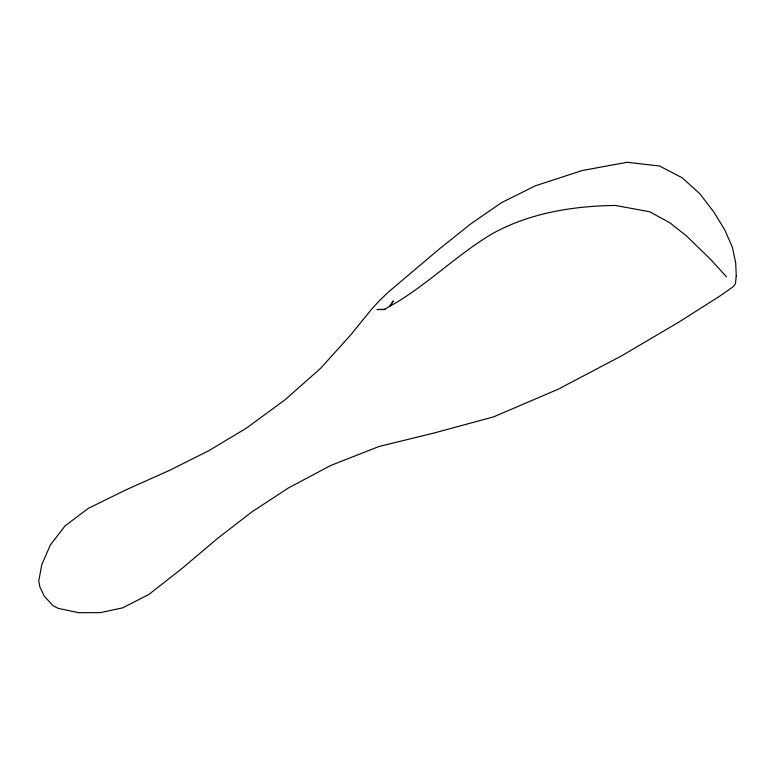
<?xml version="1.0" encoding="UTF-8"?>
<svg xmlns="http://www.w3.org/2000/svg" width="775" height="775" viewBox="0 0 775 775"><rect width="100%" height="100%" fill="white"/><g stroke="black" fill="none" stroke-linecap="round" stroke-linejoin="round"><path stroke-width="1.16" d="M390.019 306.048L393.342 300.942L390.125 305.796M385.107 309.545L377.086 309.525L384.129 309.361C423.634 288.968 454.809 255.721 493.152 233.236C530.497 212.844 573.229 206.024 615.35 205.443L649.634 211.759L669.803 222.754L686.292 235.745L710.646 259.431L726.456 276.752M736.25 275.871L735.446 283.776L733.334 286.566L720.217 295.837L679.481 321.732L621.85 355.725L558.048 389.273L493.462 416.911L433.477 433.157L378.946 446.516L330.683 465.484L288.445 487.95L252.011 511.829L217.717 538.296L181.931 568.54L148.877 594.425L122.77 607.823L100.43 612.618L78.672 612.715L58.212 608.365L52.913 605.633L44.252 596.111L39.971 587.198L38.75 581.027L41.802 564.655L50.394 544.951L64.945 526.002L88.137 508.478L126.238 489.732L169.667 470.299L208.814 450.701L246.247 428.236L284.551 400.2L320.472 368.454L350.794 334.858L371.767 308.993L379.527 300.535L388.73 291.768L439.154 249.114L470.851 223.82L501.483 202.662L535.351 185.816L582.18 170.539L627.091 162.285L659.593 166.024L682.145 177.766L699.951 193.866L713.756 211.914L724.809 229.972L732.394 247.322L735.717 263.161L736.25 275.871"/></g></svg>
